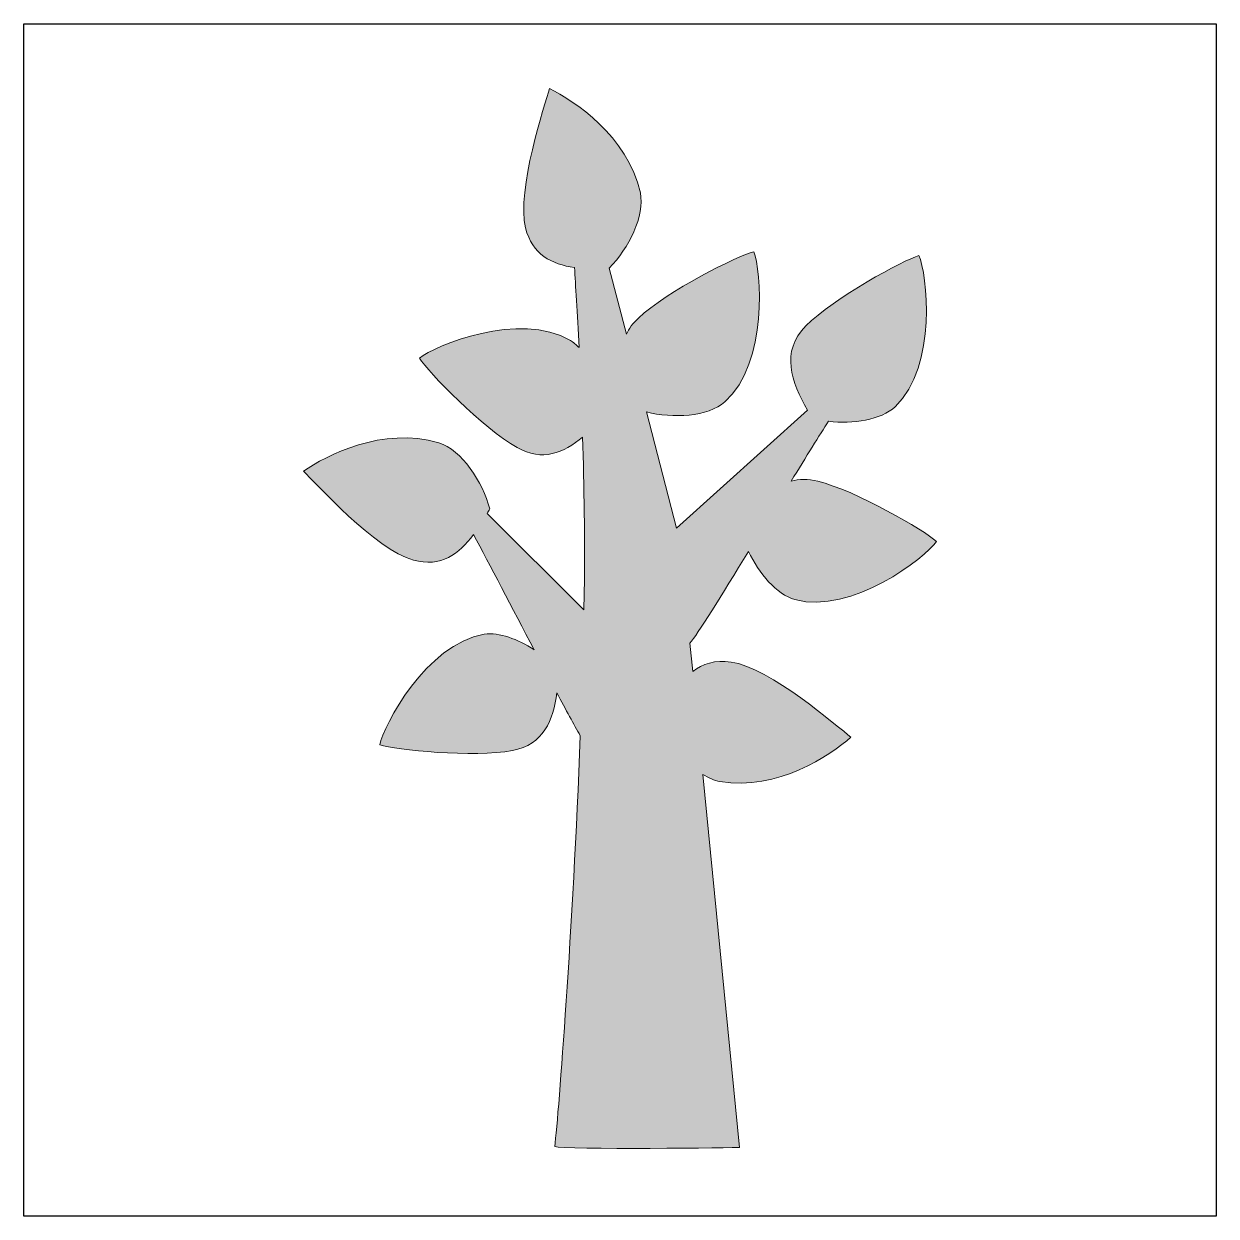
# Model space of a CAD drawing. Header units: inches. Extents: x 0 to 114, y 0 to 114.
import ezdxf

# ---------------------------------------------------------------- set-up
doc = ezdxf.new("R2010")
doc.units = ezdxf.units.IN
doc.header["$MEASUREMENT"] = 0
doc.layers.add('Image Background', color=7, linetype='Continuous')
doc.layers.add('Layer 1', color=7, linetype='Continuous')
picture_1 = doc.add_image_def('image1.png', size_in_pixel=(1350, 1350))

msp = doc.modelspace()

# ---------------------------------------------------------------- hatches: boundary and pattern name
at = {"layer": 'Layer 1', "true_color": 0xeeb522}
h = msp.add_hatch(color=40, dxfattribs=at)
h.dxf.hatch_style = 2
edge = h.paths.add_edge_path()
edge.add_spline(control_points=[(69.47, 63.73), (70.46, 61.63), (72.14, 59.61), (73.92, 59.1), (79.38, 57.64), (86.45, 63.15), (87.49, 64.68), (86.37, 65.72), (79.75, 69.58), (76.11, 70.45), (75.15, 70.69), (74.31, 70.66), (73.56, 70.45), (75.01, 72.82), (76.29, 74.9), (77.14, 76.2), (79.48, 75.93), (82.15, 76.31), (83.54, 77.6), (87.62, 81.51), (86.58, 90.41), (85.81, 92.09), (84.34, 91.67), (77.62, 88.01), (74.98, 85.35), (72.48, 82.85), (73.62, 79.97), (75.13, 77.27), (75.13, 77.27), (62.56, 65.95), (62.56, 65.95), (62.56, 65.95), (59.68, 77.09), (59.68, 77.09), (62.21, 76.46), (65.55, 76.62), (67.21, 78.06), (71.41, 81.83), (70.68, 90.76), (69.97, 92.46), (68.49, 92.09), (61.64, 88.66), (58.92, 86.09), (58.39, 85.6), (58.01, 85.08), (57.76, 84.55), (57.76, 84.55), (56.12, 90.89), (56.12, 90.89), (57.98, 92.77), (59.56, 95.89), (59.1, 98.11), (57.84, 103.59), (52.78, 106.92), (50.38, 108.09), (49.99, 106.62), (47.18, 98.34), (48.1, 94.73), (48.74, 92.18), (50.6, 91.26), (52.79, 90.93), (52.89, 89.35), (53.05, 86.65), (53.22, 83.26), (52.96, 83.53), (52.68, 83.77), (52.39, 83.95), (47.55, 86.82), (39.32, 83.43), (37.93, 82.25), (38.72, 80.95), (44.04, 75.49), (47.29, 73.68), (49.71, 72.3), (51.74, 73.18), (53.57, 74.69), (53.71, 70), (53.79, 64.86), (53.72, 59.87), (53.71, 59.28), (53.7, 58.7), (53.68, 58.11), (53.68, 58.11), (44.43, 67.37), (44.43, 67.37), (44.51, 67.52), (44.59, 67.66), (44.67, 67.8), (43.99, 70.39), (41.99, 73.44), (39.78, 74.14), (34.38, 75.72), (29, 72.94), (26.81, 71.42), (27.9, 70.36), (33.74, 63.85), (37.34, 62.89), (39.98, 62.17), (41.72, 63.47), (43.11, 65.34), (44.62, 62.54), (46.84, 58.27), (48.92, 54.29), (47.37, 55.32), (45.58, 55.99), (44.13, 55.78), (38.58, 54.86), (34.45, 46.98), (34.13, 45.18), (35.58, 44.7), (43.17, 43.93), (46.83, 44.64), (49.84, 45.2), (50.74, 47.54), (51.1, 50.17), (51.97, 48.53), (52.74, 47.11), (53.34, 46.06), (52.63, 27.33), (51.28, 10.11), (50.9, 6.68), (51.65, 6.33), (68.62, 6.58), (68.62, 6.58), (68.62, 6.58), (65.09, 42.35), (65.09, 42.35), (65.63, 42.01), (66.18, 41.77), (66.73, 41.67), (72.28, 40.75), (77.29, 44.16), (79.29, 45.93), (78.08, 46.85), (71.49, 52.61), (67.8, 53.12), (66.25, 53.35), (65.07, 52.95), (64.12, 52.2), (64.12, 52.2), (63.85, 54.93), (63.85, 54.93), (64.55, 55.74), (66.88, 59.49), (69.47, 63.73)], knot_values=[0, 0, 0, 0, 1, 1, 1, 2, 2, 2, 3, 3, 3, 4, 4, 4, 5, 5, 5, 6, 6, 6, 7, 7, 7, 8, 8, 8, 9, 9, 9, 10, 10, 10, 11, 11, 11, 12, 12, 12, 13, 13, 13, 14, 14, 14, 15, 15, 15, 16, 16, 16, 17, 17, 17, 18, 18, 18, 19, 19, 19, 20, 20, 20, 21, 21, 21, 22, 22, 22, 23, 23, 23, 24, 24, 24, 25, 25, 25, 26, 26, 26, 27, 27, 27, 28, 28, 28, 29, 29, 29, 30, 30, 30, 31, 31, 31, 32, 32, 32, 33, 33, 33, 34, 34, 34, 35, 35, 35, 36, 36, 36, 37, 37, 37, 38, 38, 38, 39, 39, 39, 40, 40, 40, 41, 41, 41, 42, 42, 42, 43, 43, 43, 44, 44, 44, 45, 45, 45, 46, 46, 46, 47, 47, 47, 48, 48, 48, 48], degree=3, periodic=1)

# ---------------------------------------------------------------- linework, layer by layer
at = {"layer": 'Layer 1', "lineweight": 0}
msp.add_open_spline([(69.47, 63.73), (70.46, 61.63), (72.14, 59.61), (73.92, 59.1), (79.38, 57.64), (86.45, 63.15), (87.49, 64.68), (86.37, 65.72), (79.75, 69.58), (76.11, 70.45), (75.15, 70.69), (74.31, 70.66), (73.56, 70.45), (75.01, 72.82), (76.29, 74.9), (77.14, 76.2), (79.48, 75.93), (82.15, 76.31), (83.54, 77.6), (87.62, 81.51), (86.58, 90.41), (85.81, 92.09), (84.34, 91.67), (77.62, 88.01), (74.98, 85.35), (72.48, 82.85), (73.62, 79.97), (75.13, 77.27), (75.13, 77.27), (62.56, 65.95), (62.56, 65.95), (62.56, 65.95), (59.68, 77.09), (59.68, 77.09), (62.21, 76.46), (65.55, 76.62), (67.21, 78.06), (71.41, 81.83), (70.68, 90.76), (69.97, 92.46), (68.49, 92.09), (61.64, 88.66), (58.92, 86.09), (58.39, 85.6), (58.01, 85.08), (57.76, 84.55), (57.76, 84.55), (56.12, 90.89), (56.12, 90.89), (57.98, 92.77), (59.56, 95.89), (59.1, 98.11), (57.84, 103.59), (52.78, 106.92), (50.38, 108.09), (49.99, 106.62), (47.18, 98.34), (48.1, 94.73), (48.74, 92.18), (50.6, 91.26), (52.79, 90.93), (52.89, 89.35), (53.05, 86.65), (53.22, 83.26), (52.96, 83.53), (52.68, 83.77), (52.39, 83.95), (47.55, 86.82), (39.32, 83.43), (37.93, 82.25), (38.72, 80.95), (44.04, 75.49), (47.29, 73.68), (49.71, 72.3), (51.74, 73.18), (53.57, 74.69), (53.71, 70), (53.79, 64.86), (53.72, 59.87), (53.71, 59.28), (53.7, 58.7), (53.68, 58.11), (53.68, 58.11), (44.43, 67.37), (44.43, 67.37), (44.51, 67.52), (44.59, 67.66), (44.67, 67.8), (43.99, 70.39), (41.99, 73.44), (39.78, 74.14), (34.38, 75.72), (29, 72.94), (26.81, 71.42), (27.9, 70.36), (33.74, 63.85), (37.34, 62.89), (39.98, 62.17), (41.72, 63.47), (43.11, 65.34), (44.62, 62.54), (46.84, 58.27), (48.92, 54.29), (47.37, 55.32), (45.58, 55.99), (44.13, 55.78), (38.58, 54.86), (34.45, 46.98), (34.13, 45.18), (35.58, 44.7), (43.17, 43.93), (46.83, 44.64), (49.84, 45.2), (50.74, 47.54), (51.1, 50.17), (51.97, 48.53), (52.74, 47.11), (53.34, 46.06), (52.63, 27.33), (51.28, 10.11), (50.9, 6.68), (51.65, 6.33), (68.62, 6.58), (68.62, 6.58), (68.62, 6.58), (65.09, 42.35), (65.09, 42.35), (65.63, 42.01), (66.18, 41.77), (66.73, 41.67), (72.28, 40.75), (77.29, 44.16), (79.29, 45.93), (78.08, 46.85), (71.49, 52.61), (67.8, 53.12), (66.25, 53.35), (65.07, 52.95), (64.12, 52.2), (64.12, 52.2), (63.85, 54.93), (63.85, 54.93), (64.55, 55.74), (66.88, 59.49), (69.47, 63.73)], degree=3, knots=[0, 0, 0, 0, 1, 1, 1, 2, 2, 2, 3, 3, 3, 4, 4, 4, 5, 5, 5, 6, 6, 6, 7, 7, 7, 8, 8, 8, 9, 9, 9, 10, 10, 10, 11, 11, 11, 12, 12, 12, 13, 13, 13, 14, 14, 14, 15, 15, 15, 16, 16, 16, 17, 17, 17, 18, 18, 18, 19, 19, 19, 20, 20, 20, 21, 21, 21, 22, 22, 22, 23, 23, 23, 24, 24, 24, 25, 25, 25, 26, 26, 26, 27, 27, 27, 28, 28, 28, 29, 29, 29, 30, 30, 30, 31, 31, 31, 32, 32, 32, 33, 33, 33, 34, 34, 34, 35, 35, 35, 36, 36, 36, 37, 37, 37, 38, 38, 38, 39, 39, 39, 40, 40, 40, 41, 41, 41, 42, 42, 42, 43, 43, 43, 44, 44, 44, 45, 45, 45, 46, 46, 46, 47, 47, 47, 48, 48, 48, 48], dxfattribs=at)

# ---------------------------------------------------------------- pictures from other files: only their frames are drawn
at = {"layer": 'Image Background'}
image = msp.add_image(picture_1, insert=(0, 0), size_in_units=(114.3, 114.3), dxfattribs=at)

doc.saveas('drawing.dxf')
